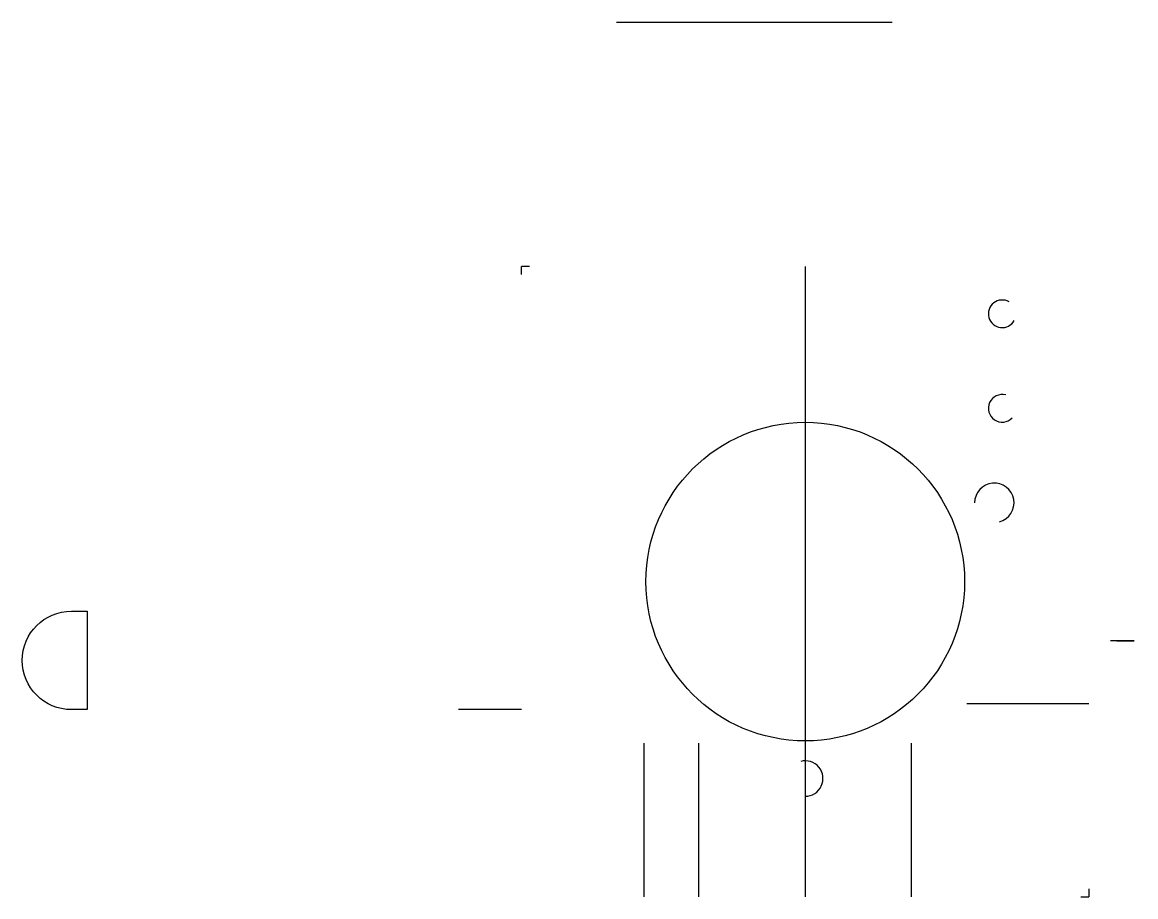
# Model space of a CAD drawing. Header units: millimetres. Extents: x 7 to 148, y 98 to 209.
import ezdxf

# ---------------------------------------------------------------- set-up
doc = ezdxf.new("R2010")
doc.units = ezdxf.units.MM
doc.header["$MEASUREMENT"] = 0
doc.layers.add('Default', color=7, linetype='Continuous', true_color=0x000000)

msp = doc.modelspace()

# ---------------------------------------------------------------- linework, layer by layer
for points in [[(82.1, 209.27), (117.1, 209.27)], [(106.05, 178.26), (106.05, 98.26)]]:
    msp.add_lwpolyline(points)
at = {"elevation": 10}
msp.add_lwpolyline([(12.91, 134.51), (14.91, 134.51), (14.91, 122.01), (12.91, 122.01, -1)], format="xyb", close=True, dxfattribs=at)
for points, elevation in [([(70.05, 122.01), (62.05, 122.01)], 10), ([(142.05, 122.76), (126.55, 122.76)], 3.5), ([(85.55, 117.76), (85.55, 98.26)], 3.5), ([(92.55, 98.26), (92.55, 117.76)], 3.5), ([(119.55, 98.26), (119.55, 117.76)], 3.5)]:
    msp.add_lwpolyline(points, dxfattribs=dict(elevation=elevation))
msp.add_circle((106.05, 138.26), 20.22)
for centre, radius, start, end in [((131.05, 172.26, 1.5), 1.75, 60.2845, 331.1378), ((131.05, 160.26, 1.5), 1.75, 75.1422, 316.28), ((130.05, 148.26, 6.5), 2.5, 285, 180), ((106.05, 113.26, 6.5), 2.25, 270, 105)]:
    msp.add_arc(centre, radius, start, end)
at = {"extrusion": (2.22045e-16, -1, 4.93038e-32)}
msp.add_arc((146.05, 5, -130.76), 1.75, 255, 135, dxfattribs=at)
at = {"layer": 'Default'}
for points in [[(70.05, 177.26), (70.05, 178.26)], [(71.05, 178.26), (70.05, 178.26)], [(142.05, 99.26), (142.05, 98.26)], [(141.05, 98.26), (142.05, 98.26)]]:
    msp.add_lwpolyline(points, dxfattribs=at)

doc.saveas('drawing.dxf')
